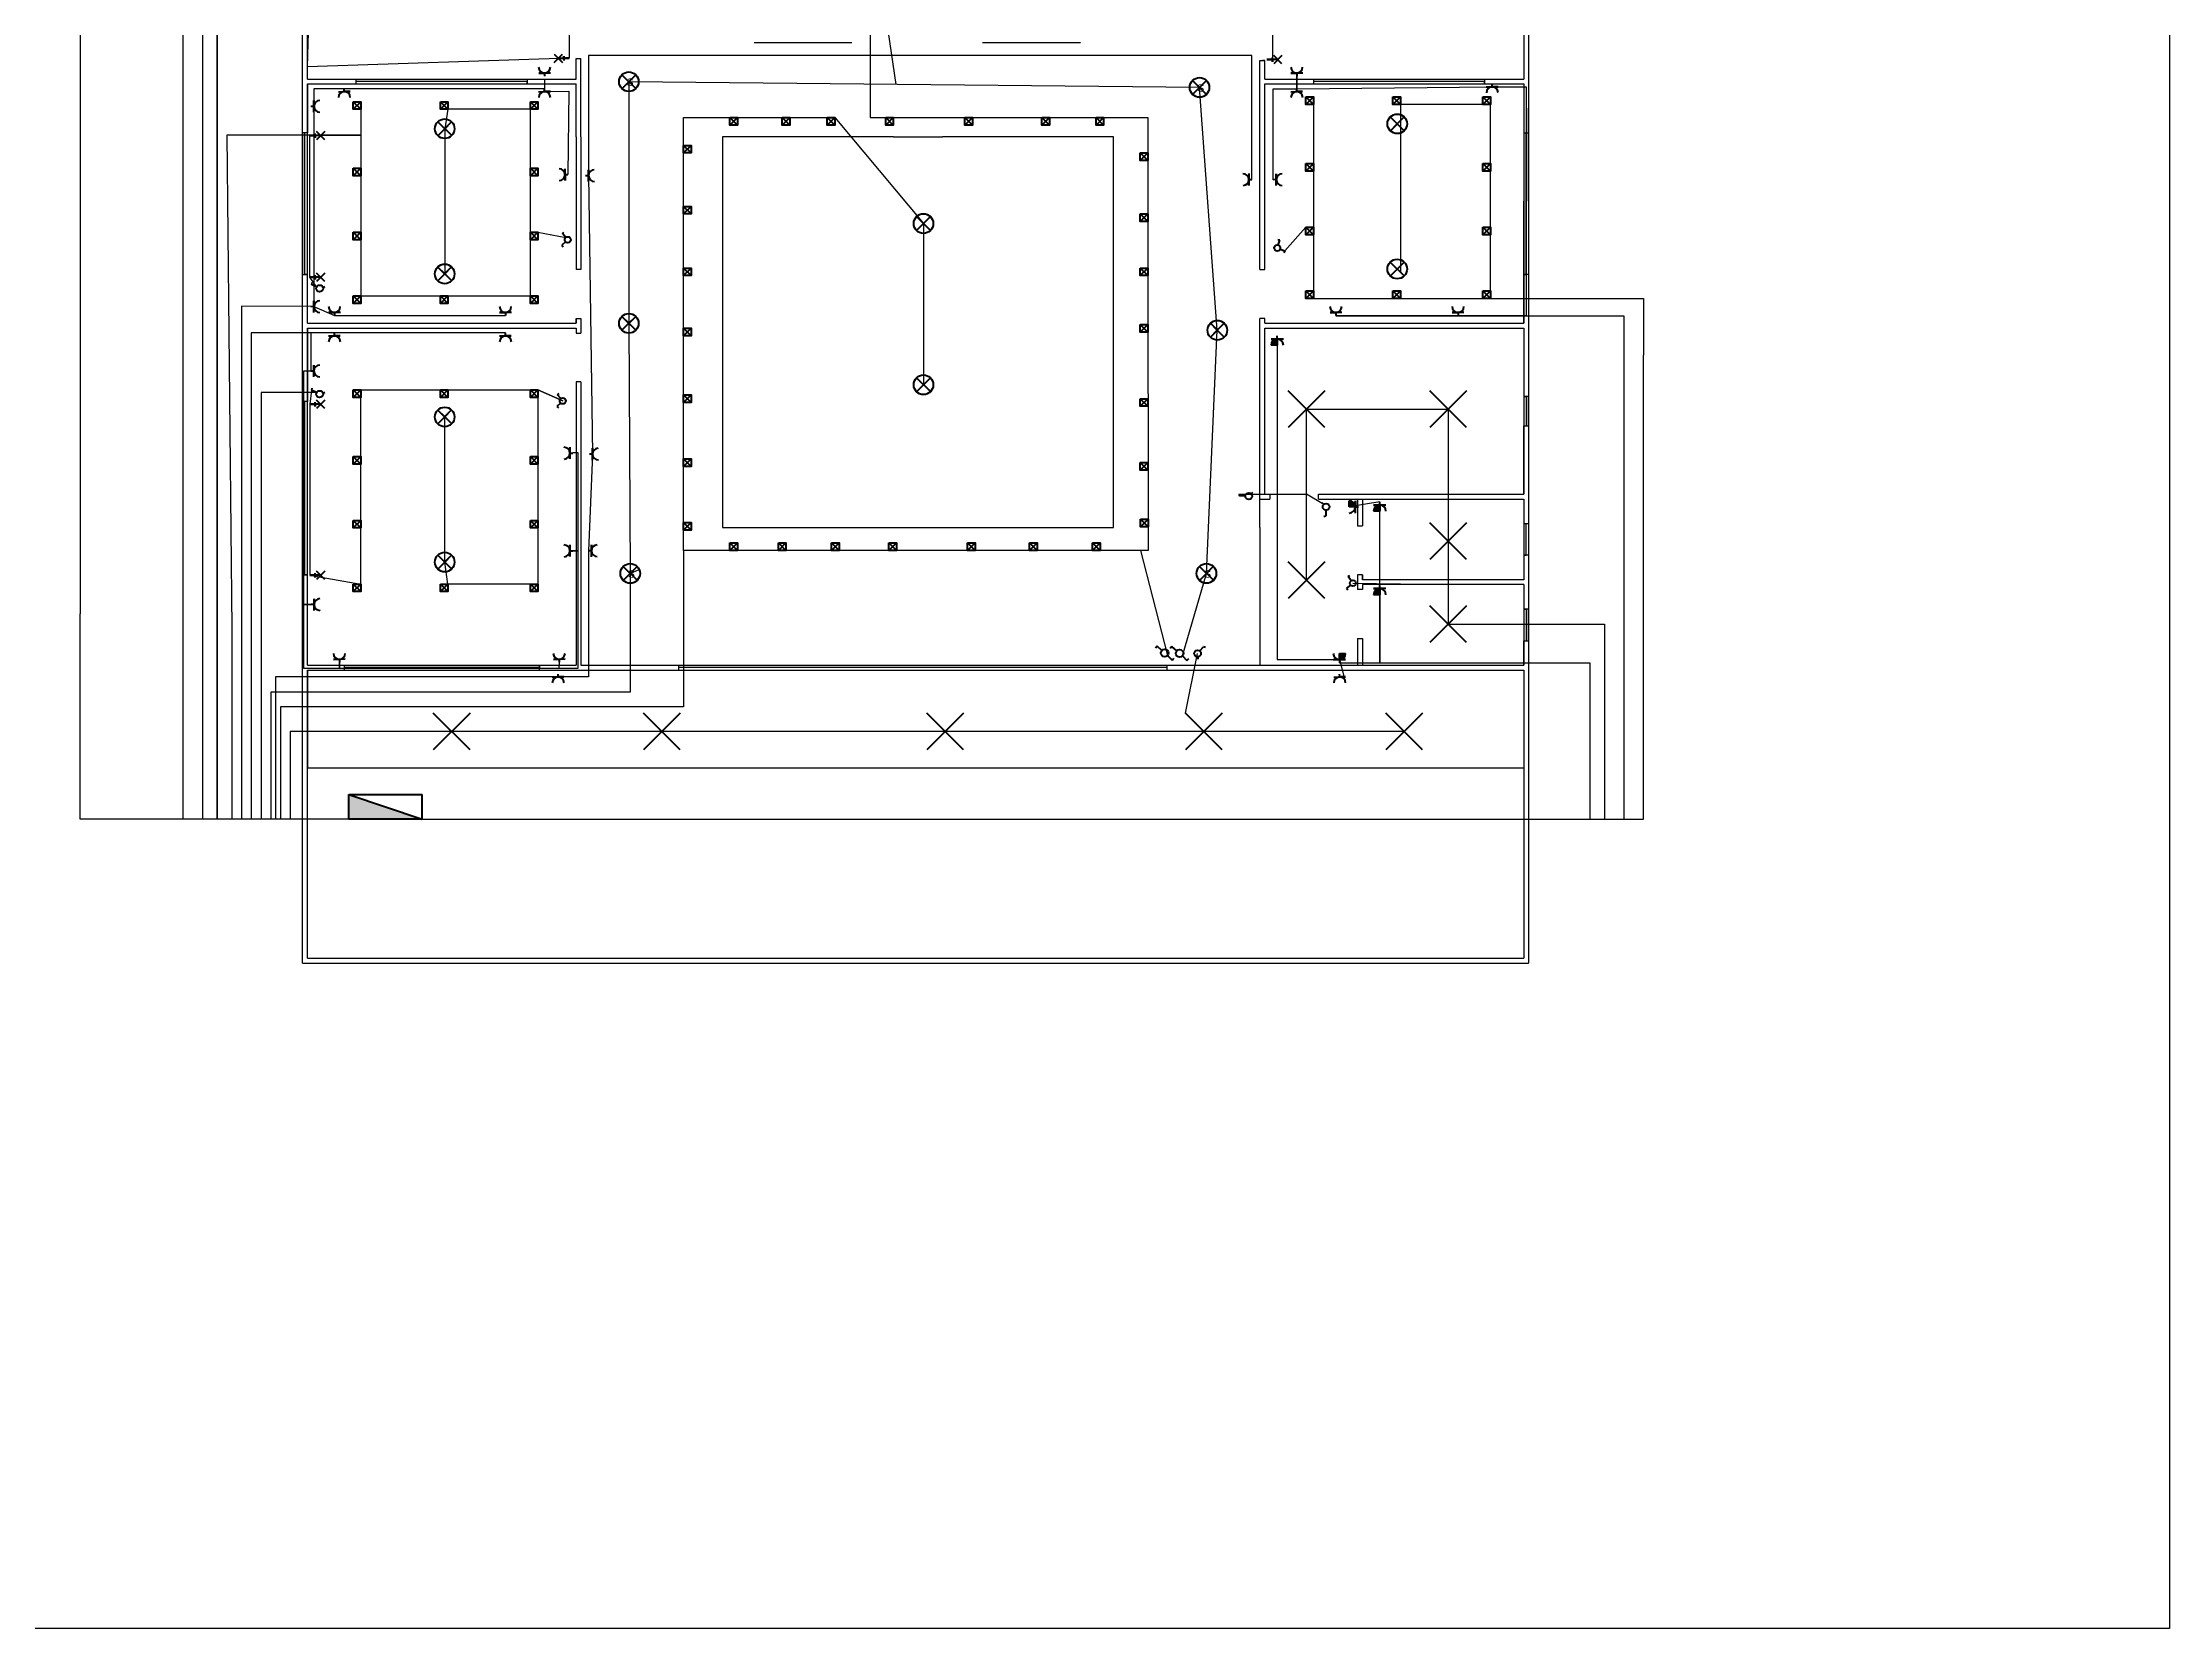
# Model space of a CAD drawing. Header units: millimetres. Extents: x 27207 to 63174, y 4783 to 28482.
# Drawn here: x 55733 to 60087, y 21993 to 25240 of the extents above; entities that cross this region are included whole.
import ezdxf

# ---------------------------------------------------------------- set-up
doc = ezdxf.new("R2010")
doc.units = ezdxf.units.MM
doc.header["$LTSCALE"] = 20
doc.layers.add('linye', color=200, linetype='Continuous')
doc.layers.add('semboller-tablosu', color=3, linetype='Continuous', lineweight=70)
doc.styles.add('Arial_3', font='Arial Unicode MS.ttf', dxfattribs={"height": 3})

msp = doc.modelspace()

# ---------------------------------------------------------------- hatches: boundary and pattern name
at = {"layer": 'semboller-tablosu'}
h = msp.add_hatch(color=7, dxfattribs=at)
h.dxf.hatch_style = 2
h.paths.add_polyline_path([(58260.347, 24620.087), (58260.347, 24632.772, 0.41421356), (58247.662, 24620.087)])
h = msp.add_hatch(color=7, dxfattribs=at)
h.dxf.hatch_style = 2
h.paths.add_polyline_path([(58407.662, 24289.115), (58420.347, 24289.115, 0.41421356), (58407.662, 24301.8)])
h = msp.add_hatch(color=7, dxfattribs=at)
h.dxf.hatch_style = 2
h.paths.add_polyline_path([(58470.347, 24280.087), (58470.347, 24292.772, 0.41421356), (58457.662, 24280.087)])
h = msp.add_hatch(color=7, dxfattribs=at)
h.dxf.hatch_style = 2
h.paths.add_polyline_path([(58470.347, 24109.115), (58470.347, 24121.8, 0.41421356), (58457.662, 24109.115)])
h = msp.add_hatch(color=7, dxfattribs=at)
h.dxf.hatch_style = 2
h.paths.add_polyline_path([(58387.662, 23989.115), (58387.662, 23976.43, 0.41421356), (58400.347, 23989.115)])
h = msp.add_hatch(color=7, dxfattribs=at)
h.dxf.hatch_style = 2
h.paths.add_polyline_path([(56510, 23650), (56359.494, 23700.169), (56359.494, 23650)])

# ---------------------------------------------------------------- linework, layer by layer
for p, q in [((56265, 23365), (56265, 27365)), ((58775, 27375), (58775, 23355)), ((56275, 25165), (56275, 25355)), ((58765, 25355), (58765, 25165)), ((57389.526, 25239.142), (57189.526, 25239.142)), ((57857.323, 25239.142), (57657.323, 25239.142)), ((56825, 25165), (56825, 25207)), ((56825, 25165), (56825, 25207)), ((56825, 25207), (56835, 25207)), ((56835, 25046.628), (56835, 25207)), ((58225, 25046.628), (58225, 25203)), ((58225, 25203), (58235, 25203)), ((58235, 25203), (58230, 25203)), ((58235, 25165), (58235, 25203)), ((56275, 25165), (56825, 25165)), ((56275, 24665), (56275, 25155)), ((56275, 25155), (56825, 25155)), ((56275, 25155), (56375, 25155)), ((56275, 25155), (56275, 25055)), ((56375, 25155), (56375, 25165)), ((56375, 25165), (56725, 25165)), ((56725, 25160), (56375, 25160)), ((56725, 25165), (56725, 25155)), ((56725, 25155), (56725, 25160)), ((56825, 25046.628), (56825, 25155)), ((58235, 25165), (58765, 25165)), ((58235, 25155), (58765, 25155)), ((58235, 25046.628), (58235, 25155)), ((58235, 25155), (58335, 25155)), ((58335, 25155), (58335, 25165)), ((58335, 25165), (58685, 25165)), ((58685, 25160), (58335, 25160)), ((58685, 25165), (58685, 25155)), ((58685, 25155), (58685, 25160)), ((58765, 25155), (58765, 24665)), ((58765, 25155), (58765, 25055)), ((56265, 24915), (56265, 25105)), ((58775, 24915), (58775, 25105)), ((56275, 25055), (56265, 25055)), ((56265, 25055), (56265, 24765)), ((56270, 24765), (56270, 25055)), ((56825, 25046.628), (56825, 24775)), ((56835, 25046.628), (56835, 24775)), ((57475, 25046.628), (57125, 25046.628)), ((57125, 25046.628), (57125, 24246.628)), ((57475, 25046.628), (57575, 25046.628)), ((57925, 25046.628), (57575, 25046.628)), ((57925, 24246.628), (57925, 25046.628)), ((58225, 24775), (58225, 25046.628)), ((58235, 24775), (58235, 25046.628)), ((58765, 25055), (58775, 25055)), ((58770, 24765), (58770, 25055)), ((58775, 25055), (58775, 24765)), ((56275, 24665), (56275, 24915)), ((58765, 24665), (58765, 24915)), ((56265, 24765), (56275, 24765)), ((56275, 24765), (56270, 24765)), ((56835, 24775), (56825, 24775)), ((58225, 24775), (58235, 24775)), ((58775, 24765), (58765, 24765)), ((58765, 24765), (58770, 24765)), ((56275, 24665), (56825, 24665)), ((56275, 23965), (56275, 24655)), ((56275, 24655), (56825, 24655)), ((56275, 24655), (56275, 24505)), ((56825, 24675), (56825, 24665)), ((56825, 24665), (56825, 24675)), ((56825, 24675), (56835, 24675)), ((56825, 24655), (56825, 24645)), ((56825, 24655), (56825, 24645)), ((56825, 24645), (56835, 24645)), ((56835, 24675), (56835, 24645)), ((58225, 24246.628), (58225, 24675)), ((58235, 24675), (58225, 24675)), ((58235, 24665), (58235, 24675)), ((58235, 24665), (58235, 24675)), ((58235, 24665), (58765, 24665)), ((58235, 24655), (58765, 24655)), ((58235, 24315), (58235, 24655)), ((58765, 24655), (58765, 24315)), ((56825, 24545), (56825, 24246.628)), ((56835, 24545), (56825, 24545)), ((56835, 24545), (56835, 24246.628)), ((58775, 24515), (58765, 24515)), ((58765, 24515), (58770, 24515)), ((58770, 24515), (58770, 24455)), ((58775, 24455), (58775, 24515)), ((56275, 24505), (56265, 24505)), ((56265, 24505), (56265, 24150)), ((56270, 24150), (56270, 24505)), ((58765, 24315), (58765, 24455)), ((58765, 24455), (58775, 24455)), ((56265, 24215), (56265, 24405)), ((58225, 24305), (58245, 24305)), ((58235, 24315), (58245, 24315)), ((58235, 24315), (58245, 24315)), ((58245, 24315), (58245, 24305)), ((58345, 24315), (58765, 24315)), ((58345, 24305), (58345, 24315)), ((58345, 24305), (58765, 24305)), ((58425, 24305), (58425, 24250)), ((58435, 24305), (58435, 24250)), ((58765, 24305), (58765, 24140)), ((58765, 24305), (58765, 24145)), ((58765, 24305), (58765, 24255)), ((58765, 24255), (58775, 24255)), ((58770, 24190), (58770, 24255)), ((58775, 24255), (58775, 24190)), ((56275, 23965), (56275, 24215)), ((56825, 24246.628), (56825, 23965)), ((56835, 24246.628), (56835, 23965)), ((57125, 24246.628), (57925, 24246.628)), ((58225, 24246.628), (58225, 23965)), ((58425, 24250), (58435, 24250)), ((58775, 24190), (58765, 24190)), ((58765, 24190), (58770, 24190)), ((56265, 24150), (56275, 24150)), ((56275, 24150), (56270, 24150)), ((58425, 24150), (58425, 24120)), ((58435, 24150), (58425, 24150)), ((58435, 24150), (58435, 24140)), ((58435, 24140), (58435, 24150)), ((58765, 24140), (58435, 24140)), ((58435, 24130), (58435, 24120)), ((58765, 24130), (58435, 24130)), ((58435, 24130), (58435, 24120)), ((58765, 24130), (58765, 23965)), ((58435, 24120), (58425, 24120)), ((58775, 24080), (58765, 24080)), ((58765, 24080), (58770, 24080)), ((58770, 24080), (58770, 24015)), ((58775, 24015), (58775, 24080)), ((58425, 24020), (58425, 23965)), ((58425, 24020), (58435, 24020)), ((58435, 24020), (58435, 23965)), ((58765, 23965), (58765, 24015)), ((58765, 24015), (58775, 24015)), ((56265, 23355), (56265, 23965)), ((56275, 23965), (56825, 23965)), ((56275, 23965), (56350, 23965)), ((56275, 23365), (56275, 23955)), ((56275, 23955), (56750, 23955)), ((56275, 23955), (56750, 23955)), ((56275, 23955), (56275, 23755)), ((56350, 23965), (56350, 23955)), ((56750, 23960), (56350, 23960)), ((56350, 23955), (56750, 23955)), ((56750, 23955), (56750, 23965)), ((56750, 23965), (56750, 23960)), ((56750, 23955), (58765, 23955)), ((56835, 23965), (58225, 23965)), ((56835, 23965), (57035, 23965)), ((57035, 23965), (57035, 23955)), ((58035, 23960), (57035, 23960)), ((58035, 23955), (58035, 23965)), ((58035, 23955), (58035, 23960)), ((58225, 23965), (58765, 23965)), ((58765, 23955), (58765, 23365)), ((56275, 23755), (58765, 23755)), ((56265, 23355), (58775, 23355)), ((56275, 23365), (58765, 23365))]:
    msp.add_line(p, q)
at = {"ltscale": 75}
msp.add_lwpolyline([(31075.758, 28481.77), (60086.905, 28481.77), (60086.905, 21993.21), (31075.758, 21993.21)], close=True, dxfattribs=at)
at = {"layer": 'linye'}
for p, q in [((55810, 27500), (55810, 24070)), ((56090, 23650), (56090, 27070)), ((56060, 26888.908), (56060, 24080)), ((56090, 26749.115), (56090, 24070)), ((56020, 25559.115), (56020, 24070)), ((56275, 25190), (56279.646, 25355)), ((56811.048, 25317.488), (56811.048, 25207.488)), ((57426.991, 25330.571), (57426.991, 25086.035)), ((57479.939, 25153.961), (57455.105, 25324.789)), ((58250.347, 25319.115), (58250.347, 25200.184)), ((58208.364, 25213.022), (56850.477, 25213.022)), ((56850.477, 25213.022), (56850.477, 24967.364)), ((58208.364, 24959.31), (58208.364, 25213.022)), ((56811.048, 25207.488), (56275, 25190)), ((58300.282, 25145.121), (58300.542, 25171.098)), ((58300.542, 25171.098), (58300.282, 25145.121)), ((56350.282, 25145.121), (56288.206, 25145.121)), ((56288.206, 25145.121), (56288.336, 25108.985)), ((56760.282, 25145.121), (56350.282, 25145.121)), ((56760.609, 25165), (56760.282, 25145.121)), ((56760.347, 25139.115), (56810, 25140)), ((56810, 25140), (56808.364, 24969.31)), ((58101.279, 25147.709), (56932.984, 25159.465)), ((56932.984, 25159.465), (56932.984, 24664.85)), ((58137.72, 24650.75), (58101.279, 25147.709)), ((58252.33, 24958.92), (58252.33, 25145.121)), ((58252.33, 25145.121), (58300.282, 25145.121)), ((58300.282, 25145.121), (58700.347, 25149.115)), ((58700.347, 25149.115), (58770, 25149.115)), ((58770, 25149.115), (58770, 24680)), ((56288.336, 25108.985), (56288.336, 24698.985)), ((56384.33, 25103.055), (56384.33, 24966.661)), ((56562.614, 25103.055), (56556.067, 25063.215)), ((56731.369, 25103.055), (56562.614, 25103.055)), ((56731.369, 24966.661), (56731.369, 25103.055)), ((57044.894, 25029.207), (57044.894, 25086.035)), ((57044.894, 25086.035), (57354.55, 25086.035)), ((57354.55, 25086.035), (57536.168, 24869.115)), ((57426.991, 25086.035), (57474.388, 25086.035)), ((57474.388, 25086.035), (57620.889, 25086.035)), ((57620.889, 25086.035), (57778.455, 25086.035)), ((57778.455, 25086.035), (57889.415, 25086.035)), ((57889.415, 25086.035), (57995.441, 25086.035)), ((57995.441, 25086.035), (57995.441, 25013.704)), ((58334.33, 25113.055), (58334.33, 24715.649)), ((58696.872, 25113.055), (58512.614, 25113.055)), ((58512.614, 25113.055), (58512.614, 25066.75)), ((58696.872, 24715.649), (58696.872, 25113.055)), ((56384.33, 25050), (56110, 25050)), ((56110, 25050), (56120, 24040)), ((56279.646, 25049.115), (56384.33, 25050)), ((56279.646, 24759.115), (56279.646, 25049.115)), ((56556.067, 25063.215), (56556.067, 24766.045)), ((58512.614, 25066.75), (58512.614, 24769.581)), ((57044.844, 24257.212), (57044.894, 25029.207)), ((57995.441, 25013.704), (57995.441, 24888.796)), ((56384.33, 24966.661), (56384.33, 24836.01)), ((56731.369, 24851.513), (56731.369, 24966.661)), ((56850.477, 24967.364), (56858.466, 24396.974)), ((57536.168, 24869.115), (57536.168, 24539.115)), ((57995.441, 24888.796), (57995.441, 24777.955)), ((56384.33, 24836.01), (56384.33, 24721.152)), ((56731.369, 24721.152), (56731.369, 24851.513)), ((56746.872, 24851.513), (56803.839, 24840.735)), ((58318.827, 24861.513), (58275.693, 24812.962)), ((57995.441, 24777.955), (57996.245, 24263.854)), ((56293.601, 24739.396), (56279.646, 24759.115)), ((56288.336, 24699.245), (56140, 24700)), ((56140, 24700), (56140, 24040)), ((56288.336, 24698.985), (56330.542, 24681.098)), ((56384.33, 24721.152), (56562.614, 24721.152)), ((56562.614, 24721.152), (56731.369, 24721.152)), ((58334.33, 24715.649), (58696.872, 24715.649)), ((58696.872, 24715.649), (59010, 24715.649)), ((59010, 24715.649), (59010, 24600)), ((56282.2, 24645.121), (56160, 24645.121)), ((56160, 24645.121), (56160, 24080)), ((56330.282, 24645.121), (56282.2, 24645.121)), ((56282.2, 24645.121), (56282.2, 24567.039)), ((56680.282, 24645.121), (56330.282, 24645.121)), ((56330.542, 24681.098), (56680.542, 24681.098)), ((56932.984, 24664.85), (56935.785, 24152.885)), ((58115.378, 24152.885), (58137.72, 24650.75)), ((58630.542, 24680), (58380.542, 24680)), ((58380.542, 24680), (58970, 24680)), ((58770, 24680), (58630.542, 24680)), ((58970, 24680), (58970, 23650)), ((58260.347, 24639.115), (58260.347, 23976.43)), ((56282.2, 24567.039), (56267.2, 24567.039)), ((56267.2, 24567.039), (56267.2, 24089.033)), ((59010, 23650), (59010, 24600)), ((56293.807, 24523.073), (56180, 24523.073)), ((56180, 24523.073), (56180, 24060)), ((56283.486, 24528.194), (56279.646, 24499.115)), ((56384.33, 24392.164), (56384.33, 24528.558)), ((56384.33, 24528.558), (56562.614, 24528.558)), ((56562.614, 24528.558), (56746.872, 24528.558)), ((56746.872, 24528.558), (56797.773, 24506.052)), ((56797.773, 24506.052), (56746.872, 24528.558)), ((56746.872, 24528.558), (56746.872, 24392.164)), ((56279.646, 24499.115), (56279.646, 24149.115)), ((56556.067, 24176.045), (56556.067, 24473.215)), ((58320.347, 24139.115), (58320.347, 24489.115)), ((58320.347, 24489.115), (58610.347, 24489.115)), ((58610.347, 24489.115), (58610.347, 24049.115)), ((56384.33, 24261.513), (56384.33, 24392.164)), ((56746.872, 24392.164), (56746.872, 24261.513)), ((56829.606, 24399.432), (56818.364, 24399.432)), ((56829.606, 24199.432), (56829.606, 24399.432)), ((56858.466, 24396.974), (56850.347, 24199.115)), ((58182.09, 24315.355), (58320.347, 24315.355)), ((58355.579, 24294.121), (58320.347, 24315.355)), ((58470.347, 24299.115), (58407.662, 24289.115)), ((58470.347, 24121.8), (58470.347, 24299.115)), ((56384.33, 24131.152), (56384.33, 24261.513)), ((56746.872, 24261.513), (56746.872, 24131.152)), ((57044.844, 24200.02), (57044.844, 24257.212)), ((57996.245, 24263.854), (57996.245, 24200.02)), ((56562.614, 24131.152), (56556.067, 24176.045)), ((56829.606, 24199.432), (56818.364, 24199.31)), ((56818.364, 24199.31), (56829.606, 24199.432)), ((56829.606, 23959.033), (56829.606, 24199.432)), ((56850.347, 24199.115), (56850.347, 23940.996)), ((57140.047, 24200.02), (57044.844, 24200.02)), ((57044.844, 24200.02), (57044.844, 23880)), ((57898.026, 24200.02), (57140.047, 24200.02)), ((57996.245, 24200.02), (57898.026, 24200.02)), ((57980.742, 24200.02), (58035.947, 23984.832)), ((56279.646, 24149.115), (56384.33, 24131.152)), ((56746.872, 24131.152), (56562.614, 24131.152)), ((56935.785, 24152.885), (56954.206, 24160.846)), ((56935.785, 24152.885), (56935.785, 23910)), ((58066.294, 23983.947), (58115.378, 24152.885)), ((58415.206, 24132.966), (58610.347, 24130)), ((56060, 24080), (56060, 23650)), ((56160, 24080), (56160, 23650)), ((56267.2, 24089.033), (56288.769, 24089.098)), ((56288.769, 24089.098), (56267.2, 24089.033)), ((56267.2, 24089.033), (56267.2, 23959.033)), ((58470.347, 23970.087), (58470.347, 24121.8)), ((58470.347, 24121.8), (58470.347, 23970.087)), ((55810, 23650), (55810, 24070)), ((56020, 24070), (56020, 23650)), ((56090, 24070), (56090, 23650)), ((56120, 24040), (56120, 23650)), ((56140, 24040), (56140, 23650)), ((56180, 24060), (56180, 23650)), ((58610.347, 24049.115), (58930, 24049.115)), ((58930, 24049.115), (58930, 23830)), ((56267.2, 23959.033), (56340.477, 23959.033)), ((56340.477, 23959.033), (56340.542, 23971.098)), ((56340.542, 23971.098), (56340.477, 23959.033)), ((56340.477, 23959.033), (56790.542, 23959.033)), ((56790.542, 23971.098), (56789.606, 23959.033)), ((56789.606, 23959.033), (56829.606, 23959.033)), ((58072.721, 23866.741), (58097.259, 23988.975)), ((58260.347, 23976.43), (58387.662, 23976.43)), ((58387.662, 23976.43), (58400.347, 23929.115)), ((58387.662, 23970.087), (58470.347, 23970.087)), ((58470.347, 23970.087), (58900, 23970.087)), ((58900, 23970.087), (58900, 23920)), ((56935.785, 23910), (56200, 23910)), ((56200, 23910), (56200, 23770)), ((56788.206, 23940.996), (56210, 23940.996)), ((56210, 23940.996), (56210, 23780)), ((56850.347, 23940.996), (56788.206, 23940.996)), ((58900, 23920), (58900, 23650)), ((57044.844, 23880), (56220, 23880)), ((56220, 23880), (56220, 23770)), ((56570.347, 23829.115), (56240, 23829.115)), ((56240, 23829.115), (56240, 23760)), ((58520.347, 23829.115), (56570.347, 23829.115)), ((58930, 23830), (58930, 23650)), ((56210, 23780), (56210, 23650)), ((56200, 23770), (56200, 23650)), ((56220, 23770), (56220, 23650)), ((56240, 23760), (56240, 23650)), ((56359.494, 23650), (55810, 23650)), ((56510, 23650), (59010, 23650))]:
    msp.add_line(p, q, dxfattribs=at)
at = {"layer": 'semboller-tablosu'}
for p, q in [((56780.347, 25215.861), (56797.093, 25199.115)), ((56780.347, 25199.115), (56797.093, 25215.861)), ((56799.884, 25207.488), (56799.884, 25211.954)), ((56799.884, 25211.954), (56799.884, 25203.022)), ((58269.884, 25196.276), (58253.138, 25213.022)), ((58269.884, 25213.022), (58253.138, 25196.276)), ((56772.488, 25177.234), (56748.466, 25176.974)), ((56748.466, 25176.974), (56760.477, 25177.104)), ((56760.477, 25177.104), (56760.542, 25171.098)), ((56788.72, 25207.488), (56811.048, 25207.488)), ((56811.048, 25207.488), (56799.884, 25207.488)), ((56932.984, 25159.465), (56918.704, 25173.565)), ((56918.704, 25173.565), (56947.264, 25145.365)), ((56947.084, 25173.745), (56918.884, 25145.185)), ((56932.984, 25159.465), (56947.084, 25173.745)), ((58261.511, 25204.649), (58239.183, 25204.649)), ((58239.183, 25204.649), (58250.347, 25204.649)), ((58250.347, 25200.184), (58250.347, 25209.115)), ((58250.347, 25204.649), (58250.347, 25200.184)), ((58312.488, 25177.234), (58288.466, 25176.974)), ((58288.466, 25176.974), (58300.477, 25177.104)), ((58300.477, 25177.104), (58300.542, 25171.098)), ((56338.336, 25138.985), (56362.358, 25139.245)), ((56350.347, 25139.115), (56350.282, 25145.121)), ((56362.358, 25139.245), (56350.347, 25139.115)), ((56748.336, 25138.985), (56772.358, 25139.245)), ((56760.347, 25139.115), (56760.282, 25145.121)), ((56772.358, 25139.245), (56760.347, 25139.115)), ((56918.884, 25145.185), (56932.984, 25159.465)), ((58101.279, 25147.709), (58086.999, 25161.808)), ((58086.999, 25161.808), (58115.558, 25133.609)), ((58115.378, 25161.988), (58087.179, 25133.429)), ((58087.179, 25133.429), (58101.279, 25147.709)), ((58101.279, 25147.709), (58115.378, 25161.988)), ((58288.336, 25138.985), (58312.358, 25139.245)), ((58300.347, 25139.115), (58300.282, 25145.121)), ((58312.358, 25139.245), (58300.347, 25139.115)), ((58688.336, 25148.985), (58712.358, 25149.245)), ((58700.347, 25149.115), (58700.282, 25155.121)), ((58712.358, 25149.245), (58700.347, 25149.115)), ((56288.336, 25108.985), (56282.33, 25108.92)), ((56288.466, 25096.974), (56288.206, 25120.996)), ((56288.206, 25120.996), (56288.336, 25108.985)), ((58506.067, 25073.215), (58491.788, 25087.314)), ((58491.788, 25087.314), (58520.347, 25059.115)), ((58520.167, 25087.494), (58491.968, 25058.935)), ((58506.067, 25073.215), (58520.167, 25087.494)), ((56301.974, 25049.115), (56279.646, 25049.115)), ((56279.646, 25049.115), (56290.81, 25049.115)), ((56290.81, 25044.649), (56290.81, 25053.581)), ((56290.81, 25049.115), (56290.81, 25044.649)), ((56310.347, 25040.742), (56293.601, 25057.488)), ((56310.347, 25057.488), (56293.601, 25040.742)), ((56556.067, 25063.215), (56541.788, 25077.314)), ((56541.788, 25077.314), (56570.347, 25049.115)), ((56570.167, 25077.494), (56541.968, 25048.935)), ((56541.968, 25048.935), (56556.067, 25063.215)), ((56556.067, 25063.215), (56570.167, 25077.494)), ((58491.968, 25058.935), (58506.067, 25073.215)), ((56802.228, 24981.256), (56802.488, 24957.234)), ((56802.358, 24969.245), (56808.364, 24969.31)), ((56802.488, 24957.234), (56802.358, 24969.245)), ((56850.477, 24967.104), (56844.472, 24967.039)), ((56850.608, 24955.093), (56850.347, 24979.115)), ((56850.347, 24979.115), (56850.477, 24967.104)), ((58202.228, 24971.256), (58202.488, 24947.234)), ((58202.358, 24959.245), (58208.364, 24959.31)), ((58202.488, 24947.234), (58202.358, 24959.245)), ((58258.336, 24958.985), (58252.33, 24958.92)), ((58258.466, 24946.974), (58258.206, 24970.996)), ((58258.206, 24970.996), (58258.336, 24958.985)), ((57536.168, 24869.115), (57521.889, 24883.215)), ((57521.889, 24883.215), (57550.448, 24855.015)), ((57550.268, 24883.395), (57522.069, 24854.835)), ((57522.069, 24854.835), (57536.168, 24869.115)), ((57536.168, 24869.115), (57550.268, 24883.395)), ((56803.436, 24831.752), (56795.992, 24824.585)), ((56795.992, 24824.585), (56798.859, 24821.607)), ((56797.066, 24848.539), (56800.187, 24851.249)), ((56803.839, 24840.735), (56797.066, 24848.539)), ((58265.7, 24834.759), (58261.789, 24836.097)), ((58262.354, 24824.981), (58265.7, 24834.759)), ((56556.067, 24766.045), (56541.788, 24780.144)), ((56541.788, 24780.144), (56570.347, 24751.945)), ((56570.167, 24780.324), (56541.968, 24751.765)), ((56556.067, 24766.045), (56570.167, 24780.324)), ((58266.102, 24816.808), (58275.693, 24812.962)), ((58275.693, 24812.962), (58274.155, 24809.125)), ((58506.067, 24776.045), (58491.788, 24790.144)), ((58491.788, 24790.144), (58520.347, 24761.945)), ((58520.167, 24790.324), (58491.968, 24761.765)), ((58491.968, 24761.765), (58506.067, 24776.045)), ((58506.067, 24776.045), (58520.167, 24790.324)), ((56301.974, 24759.115), (56279.646, 24759.115)), ((56279.646, 24759.115), (56290.81, 24759.115)), ((56283.755, 24748.642), (56283.486, 24744.517)), ((56293.807, 24739.396), (56283.486, 24744.517)), ((56290.81, 24754.649), (56290.81, 24763.581)), ((56290.81, 24759.115), (56290.81, 24754.649)), ((56310.347, 24750.742), (56293.601, 24767.488)), ((56310.347, 24767.488), (56293.601, 24750.742)), ((56306.552, 24738.529), (56310.92, 24740)), ((56541.968, 24751.765), (56556.067, 24766.045)), ((56288.336, 24698.985), (56282.33, 24698.92)), ((56288.466, 24686.974), (56288.206, 24710.996)), ((56288.206, 24710.996), (56288.336, 24698.985)), ((56342.488, 24687.234), (56318.466, 24686.974)), ((56318.466, 24686.974), (56330.477, 24687.104)), ((56330.347, 24639.115), (56330.282, 24645.121)), ((56330.477, 24687.104), (56330.542, 24681.098)), ((56692.488, 24687.234), (56668.466, 24686.974)), ((56668.466, 24686.974), (56680.477, 24687.104)), ((56680.347, 24639.115), (56680.282, 24645.121)), ((56680.477, 24687.104), (56680.542, 24681.098)), ((56932.984, 24664.85), (56918.704, 24678.949)), ((56918.704, 24678.949), (56947.264, 24650.75)), ((56947.084, 24679.129), (56918.884, 24650.57)), ((56918.884, 24650.57), (56932.984, 24664.85)), ((56932.984, 24664.85), (56947.084, 24679.129)), ((58137.72, 24650.75), (58123.44, 24664.85)), ((58123.44, 24664.85), (58151.999, 24636.651)), ((58151.819, 24665.03), (58123.62, 24636.471)), ((58123.62, 24636.471), (58137.72, 24650.75)), ((58137.72, 24650.75), (58151.819, 24665.03)), ((58392.488, 24687.234), (58368.466, 24686.974)), ((58368.466, 24686.974), (58380.477, 24687.104)), ((58380.477, 24687.104), (58380.542, 24681.098)), ((58642.488, 24687.234), (58618.466, 24686.974)), ((58618.466, 24686.974), (58630.477, 24687.104)), ((58630.477, 24687.104), (58630.542, 24681.098)), ((56318.336, 24638.985), (56342.358, 24639.245)), ((56342.358, 24639.245), (56330.347, 24639.115)), ((56668.336, 24638.985), (56692.358, 24639.245)), ((56692.358, 24639.245), (56680.347, 24639.115)), ((58273.032, 24632.772), (58247.662, 24632.772)), ((58247.662, 24632.772), (58260.347, 24632.772)), ((58260.347, 24620.087), (58247.662, 24620.087)), ((58260.347, 24632.772), (58260.347, 24639.115)), ((58260.347, 24632.772), (58260.347, 24620.087)), ((56288.206, 24567.104), (56282.2, 24567.039)), ((56288.336, 24555.093), (56288.075, 24579.115)), ((56288.075, 24579.115), (56288.206, 24567.104)), ((56283.755, 24532.319), (56283.486, 24528.194)), ((56293.807, 24523.073), (56283.486, 24528.194)), ((56306.552, 24522.206), (56310.92, 24523.677)), ((56786.935, 24518.539), (56790.057, 24521.249)), ((56793.709, 24510.735), (56786.935, 24518.539)), ((57536.168, 24539.115), (57521.889, 24553.215)), ((57521.889, 24553.215), (57550.448, 24525.015)), ((57550.268, 24553.395), (57522.069, 24524.835)), ((57522.069, 24524.835), (57536.168, 24539.115)), ((57536.168, 24539.115), (57550.268, 24553.395)), ((58357.974, 24451.488), (58282.721, 24526.741)), ((58357.974, 24526.741), (58282.721, 24451.488)), ((58647.974, 24451.488), (58572.721, 24526.741)), ((58647.974, 24526.741), (58572.721, 24451.488)), ((56301.974, 24499.115), (56279.646, 24499.115)), ((56279.646, 24499.115), (56290.81, 24499.115)), ((56290.81, 24494.649), (56290.81, 24503.581)), ((56290.81, 24499.115), (56290.81, 24494.649)), ((56310.347, 24490.742), (56293.601, 24507.488)), ((56310.347, 24507.488), (56293.601, 24490.742)), ((56556.067, 24473.215), (56541.788, 24487.314)), ((56541.788, 24487.314), (56570.347, 24459.115)), ((56570.167, 24487.494), (56541.968, 24458.935)), ((56541.968, 24458.935), (56556.067, 24473.215)), ((56556.067, 24473.215), (56570.167, 24487.494)), ((56793.306, 24501.752), (56785.862, 24494.585)), ((56785.862, 24494.585), (56788.729, 24491.607)), ((56812.228, 24411.256), (56812.488, 24387.234)), ((56812.358, 24399.245), (56818.364, 24399.31)), ((56812.488, 24387.234), (56812.358, 24399.245)), ((56858.466, 24396.974), (56852.461, 24396.908)), ((56858.597, 24384.962), (56858.336, 24408.985)), ((56858.336, 24408.985), (56858.466, 24396.974)), ((58182.09, 24315.355), (58183.605, 24311.509)), ((58195.124, 24311.275), (58183.605, 24311.509)), ((58207.023, 24315.923), (58210.347, 24319.115)), ((58355.579, 24294.121), (58352.4, 24297.458)), ((58407.662, 24289.115), (58407.662, 24301.8)), ((58420.347, 24276.43), (58420.347, 24301.8)), ((58420.347, 24301.8), (58420.347, 24289.115)), ((58470.347, 24292.772), (58470.347, 24299.115)), ((58356.047, 24269.186), (58359.899, 24270.685)), ((58360.179, 24282.204), (58359.899, 24270.685)), ((58420.347, 24289.115), (58407.662, 24289.115)), ((58420.347, 24289.115), (58426.69, 24289.115)), ((58483.032, 24292.772), (58457.662, 24292.772)), ((58457.662, 24292.772), (58470.347, 24292.772)), ((58470.347, 24280.087), (58457.662, 24280.087)), ((58470.347, 24292.772), (58470.347, 24280.087)), ((58647.974, 24181.488), (58572.721, 24256.741)), ((58647.974, 24256.741), (58572.721, 24181.488)), ((56812.228, 24211.256), (56812.488, 24187.234)), ((56856.483, 24187.169), (56856.222, 24211.191)), ((56856.222, 24211.191), (56856.353, 24199.18)), ((56556.067, 24176.045), (56541.788, 24190.144)), ((56541.788, 24190.144), (56570.347, 24161.945)), ((56570.167, 24190.324), (56541.968, 24161.765)), ((56541.968, 24161.765), (56556.067, 24176.045)), ((56556.067, 24176.045), (56570.167, 24190.324)), ((56812.358, 24199.245), (56818.364, 24199.31)), ((56812.488, 24187.234), (56812.358, 24199.245)), ((56856.353, 24199.18), (56850.347, 24199.115)), ((56935.785, 24152.885), (56921.506, 24166.984)), ((56921.506, 24166.984), (56950.065, 24138.785)), ((56949.885, 24167.164), (56921.686, 24138.605)), ((56935.785, 24152.885), (56949.885, 24167.164)), ((58115.378, 24152.885), (58101.099, 24166.984)), ((58101.099, 24166.984), (58129.658, 24138.785)), ((58129.478, 24167.164), (58101.279, 24138.605)), ((58115.378, 24152.885), (58129.478, 24167.164)), ((58357.974, 24101.488), (58282.721, 24176.741)), ((58357.974, 24176.741), (58282.721, 24101.488)), ((56301.974, 24149.115), (56279.646, 24149.115)), ((56279.646, 24149.115), (56290.81, 24149.115)), ((56290.81, 24144.649), (56290.81, 24153.581)), ((56290.81, 24149.115), (56290.81, 24144.649)), ((56310.347, 24140.742), (56293.601, 24157.488)), ((56310.347, 24157.488), (56293.601, 24140.742)), ((56921.686, 24138.605), (56935.785, 24152.885)), ((58101.279, 24138.605), (58115.378, 24152.885)), ((58410.347, 24129.115), (58402.249, 24122.696)), ((58402.249, 24122.696), (58404.816, 24119.457)), ((58405.618, 24146.437), (58408.986, 24148.834)), ((58411.611, 24138.018), (58405.618, 24146.437)), ((58470.347, 24121.8), (58470.347, 24128.143)), ((56288.769, 24089.098), (56282.763, 24089.033)), ((56288.899, 24077.087), (56288.638, 24101.109)), ((56288.638, 24101.109), (56288.769, 24089.098)), ((58483.032, 24121.8), (58457.662, 24121.8)), ((58457.662, 24121.8), (58470.347, 24121.8)), ((58470.347, 24109.115), (58457.662, 24109.115)), ((58470.347, 24121.8), (58470.347, 24109.115)), ((58647.974, 24011.488), (58572.721, 24086.741)), ((58647.974, 24086.741), (58572.721, 24011.488)), ((58014.526, 24003.952), (58011.038, 24000.084)), ((58024.197, 23995.232), (58014.526, 24003.952)), ((58044.873, 24003.067), (58041.385, 23999.199)), ((58054.544, 23994.347), (58044.873, 24003.067)), ((58101.847, 23994.146), (58109.493, 24002.765)), ((58113.403, 24001.424), (58109.493, 24002.765)), ((56352.488, 23977.234), (56328.466, 23976.974)), ((56328.466, 23976.974), (56340.477, 23977.104)), ((56340.477, 23977.104), (56340.542, 23971.098)), ((56802.488, 23977.234), (56778.466, 23976.974)), ((56778.466, 23976.974), (56790.477, 23977.104)), ((56790.477, 23977.104), (56790.542, 23971.098)), ((58035.947, 23984.832), (58045.105, 23975.674)), ((58045.105, 23975.674), (58048.766, 23979.335)), ((58066.294, 23983.947), (58075.452, 23974.789)), ((58075.452, 23974.789), (58079.113, 23978.449)), ((58097.671, 23982.074), (58097.946, 23977.473)), ((58374.977, 23976.43), (58400.347, 23976.43)), ((58387.662, 23976.43), (58387.662, 23989.115)), ((58387.662, 23989.115), (58400.347, 23989.115)), ((58400.347, 23976.43), (58387.662, 23976.43)), ((58387.662, 23976.43), (58387.662, 23970.087)), ((56776.194, 23940.865), (56800.217, 23941.126)), ((56788.206, 23940.996), (56788.14, 23947.001)), ((56800.217, 23941.126), (56788.206, 23940.996)), ((58376.194, 23940.865), (58400.217, 23941.126)), ((58388.206, 23940.996), (58388.14, 23947.001)), ((58400.217, 23941.126), (58388.206, 23940.996)), ((56607.974, 23791.488), (56532.721, 23866.741)), ((56607.974, 23866.741), (56532.721, 23791.488)), ((57037.974, 23791.488), (56962.721, 23866.741)), ((57037.974, 23866.741), (56962.721, 23791.488)), ((57617.974, 23791.488), (57542.721, 23866.741)), ((57617.974, 23866.741), (57542.721, 23791.488)), ((58147.974, 23791.488), (58072.721, 23866.741)), ((58147.974, 23866.741), (58072.721, 23791.488)), ((58557.974, 23791.488), (58482.721, 23866.741)), ((58557.974, 23866.741), (58482.721, 23791.488)), ((56359.494, 23700.169), (56510, 23700.169)), ((56359.494, 23650), (56359.494, 23700.169)), ((56359.494, 23700.169), (56510, 23650)), ((56510, 23650), (56510, 23700.169)), ((56510, 23650), (56359.494, 23650))]:
    msp.add_line(p, q, dxfattribs=at)
at = {"layer": 'semboller-tablosu', "ltscale": 75}
for p, q in [((58318.827, 25113.055), (58334.33, 25128.558)), ((58334.33, 25113.055), (58318.827, 25128.558)), ((58334.33, 25128.558), (58334.33, 25113.055)), ((58497.111, 25113.055), (58512.614, 25128.558)), ((58512.614, 25113.055), (58497.111, 25128.558)), ((58512.614, 25128.558), (58512.614, 25113.055)), ((58681.369, 25113.055), (58696.872, 25128.558)), ((58696.872, 25113.055), (58681.369, 25128.558)), ((58696.872, 25128.558), (58696.872, 25113.055)), ((56368.827, 25103.055), (56384.33, 25118.558)), ((56384.33, 25103.055), (56368.827, 25118.558)), ((56384.33, 25118.558), (56384.33, 25103.055)), ((56547.111, 25103.055), (56562.614, 25118.558)), ((56562.614, 25103.055), (56547.111, 25118.558)), ((56562.614, 25118.558), (56562.614, 25103.055)), ((56731.369, 25103.055), (56746.872, 25118.558)), ((56746.872, 25103.055), (56731.369, 25118.558)), ((56746.872, 25118.558), (56746.872, 25103.055)), ((57140.047, 25070.532), (57155.55, 25086.035)), ((57155.55, 25070.532), (57140.047, 25086.035)), ((57155.55, 25086.035), (57155.55, 25070.532)), ((57246.948, 25070.532), (57262.451, 25086.035)), ((57262.451, 25070.532), (57246.948, 25086.035)), ((57339.047, 25070.532), (57354.55, 25086.035)), ((57354.55, 25070.532), (57339.047, 25086.035)), ((57458.884, 25070.532), (57474.388, 25086.035)), ((57474.388, 25070.532), (57458.884, 25086.035)), ((57620.889, 25070.532), (57636.393, 25086.035)), ((57636.393, 25070.532), (57620.889, 25086.035)), ((57778.455, 25070.532), (57793.958, 25086.035)), ((57793.958, 25070.532), (57778.455, 25086.035)), ((57889.415, 25070.532), (57904.919, 25086.035)), ((57904.919, 25070.532), (57889.415, 25086.035)), ((57044.894, 25013.704), (57060.397, 25029.207)), ((57060.397, 25013.704), (57044.894, 25029.207)), ((57060.397, 25029.207), (57060.397, 25013.704)), ((57979.938, 24998.201), (57995.441, 25013.704)), ((57995.441, 24998.201), (57979.938, 25013.704)), ((57995.441, 25013.704), (57995.441, 24998.201)), ((56368.827, 24966.661), (56384.33, 24982.164)), ((56384.33, 24966.661), (56368.827, 24982.164)), ((56384.33, 24982.164), (56384.33, 24966.661)), ((56731.369, 24966.661), (56746.872, 24982.164)), ((56746.872, 24966.661), (56731.369, 24982.164)), ((56746.872, 24982.164), (56746.872, 24966.661)), ((58318.827, 24976.661), (58334.33, 24992.164)), ((58334.33, 24976.661), (58318.827, 24992.164)), ((58334.33, 24992.164), (58334.33, 24976.661)), ((58681.369, 24976.661), (58696.872, 24992.164)), ((58696.872, 24976.661), (58681.369, 24992.164)), ((58696.872, 24992.164), (58696.872, 24976.661)), ((57044.894, 24888.796), (57060.397, 24904.299)), ((57060.397, 24888.796), (57044.894, 24904.299)), ((57060.397, 24904.299), (57060.397, 24888.796)), ((57979.938, 24873.293), (57995.441, 24888.796)), ((57995.441, 24873.293), (57979.938, 24888.796)), ((57995.441, 24888.796), (57995.441, 24873.293)), ((56368.827, 24836.01), (56384.33, 24851.513)), ((56384.33, 24836.01), (56368.827, 24851.513)), ((56384.33, 24851.513), (56384.33, 24836.01)), ((56731.369, 24836.01), (56746.872, 24851.513)), ((56746.872, 24836.01), (56731.369, 24851.513)), ((56746.872, 24851.513), (56746.872, 24836.01)), ((58318.827, 24846.01), (58334.33, 24861.513)), ((58334.33, 24846.01), (58318.827, 24861.513)), ((58334.33, 24861.513), (58334.33, 24846.01)), ((58681.369, 24846.01), (58696.872, 24861.513)), ((58696.872, 24846.01), (58681.369, 24861.513)), ((58696.872, 24861.513), (58696.872, 24846.01)), ((57044.894, 24762.452), (57060.397, 24777.955)), ((57060.397, 24762.452), (57044.894, 24777.955)), ((57060.397, 24777.955), (57060.397, 24762.452)), ((57979.938, 24762.452), (57995.441, 24777.955)), ((57995.441, 24762.452), (57979.938, 24777.955)), ((57995.441, 24777.955), (57995.441, 24762.452)), ((56368.827, 24705.649), (56384.33, 24721.152)), ((56384.33, 24705.649), (56368.827, 24721.152)), ((56384.33, 24721.152), (56384.33, 24705.649)), ((56547.111, 24705.649), (56562.614, 24721.152)), ((56562.614, 24705.649), (56547.111, 24721.152)), ((56562.614, 24721.152), (56562.614, 24705.649)), ((56731.369, 24705.649), (56746.872, 24721.152)), ((56746.872, 24705.649), (56731.369, 24721.152)), ((56746.872, 24721.152), (56746.872, 24705.649)), ((58318.827, 24715.649), (58334.33, 24731.152)), ((58334.33, 24715.649), (58318.827, 24731.152)), ((58334.33, 24731.152), (58334.33, 24715.649)), ((58497.111, 24715.649), (58512.614, 24731.152)), ((58512.614, 24715.649), (58497.111, 24731.152)), ((58512.614, 24731.152), (58512.614, 24715.649)), ((58681.369, 24715.649), (58696.872, 24731.152)), ((58696.872, 24715.649), (58681.369, 24731.152)), ((58696.872, 24731.152), (58696.872, 24715.649)), ((57044.844, 24639.115), (57060.347, 24654.618)), ((57060.347, 24639.115), (57044.844, 24654.618)), ((57060.347, 24654.618), (57060.347, 24639.115)), ((57979.938, 24646.867), (57995.441, 24662.37)), ((57995.441, 24646.867), (57979.938, 24662.37)), ((57995.441, 24662.37), (57995.441, 24646.867)), ((56368.827, 24513.055), (56384.33, 24528.558)), ((56384.33, 24513.055), (56368.827, 24528.558)), ((56384.33, 24528.558), (56384.33, 24513.055)), ((56547.111, 24513.055), (56562.614, 24528.558)), ((56562.614, 24513.055), (56547.111, 24528.558)), ((56562.614, 24528.558), (56562.614, 24513.055)), ((56731.369, 24513.055), (56746.872, 24528.558)), ((56746.872, 24513.055), (56731.369, 24528.558)), ((56746.872, 24528.558), (56746.872, 24513.055)), ((57044.844, 24502.721), (57060.347, 24518.225)), ((57060.347, 24502.721), (57044.844, 24518.225)), ((57060.347, 24518.225), (57060.347, 24502.721)), ((57979.938, 24494.97), (57995.441, 24510.473)), ((57995.441, 24494.97), (57979.938, 24510.473)), ((57995.441, 24510.473), (57995.441, 24494.97)), ((56368.827, 24376.661), (56384.33, 24392.164)), ((56384.33, 24376.661), (56368.827, 24392.164)), ((56384.33, 24392.164), (56384.33, 24376.661)), ((56731.369, 24376.661), (56746.872, 24392.164)), ((56746.872, 24376.661), (56731.369, 24392.164)), ((56746.872, 24392.164), (56746.872, 24376.661)), ((57044.844, 24372.07), (57060.347, 24387.573)), ((57060.347, 24372.07), (57044.844, 24387.573)), ((57060.347, 24387.573), (57060.347, 24372.07)), ((57979.938, 24364.319), (57995.441, 24379.822)), ((57995.441, 24364.319), (57979.938, 24379.822)), ((57995.441, 24379.822), (57995.441, 24364.319)), ((56368.827, 24246.01), (56384.33, 24261.513)), ((56384.33, 24246.01), (56368.827, 24261.513)), ((56384.33, 24261.513), (56384.33, 24246.01)), ((56731.369, 24246.01), (56746.872, 24261.513)), ((56746.872, 24246.01), (56731.369, 24261.513)), ((56746.872, 24261.513), (56746.872, 24246.01)), ((57044.844, 24241.709), (57060.347, 24257.212)), ((57060.347, 24241.709), (57044.844, 24257.212)), ((57060.347, 24257.212), (57060.347, 24241.709)), ((57980.742, 24248.351), (57996.245, 24263.854)), ((57996.245, 24248.351), (57980.742, 24263.854)), ((57996.245, 24263.854), (57996.245, 24248.351)), ((57140.047, 24200.02), (57155.55, 24215.524)), ((57155.55, 24200.02), (57140.047, 24215.524)), ((57155.55, 24215.524), (57155.55, 24200.02)), ((57239.196, 24200.02), (57254.699, 24215.524)), ((57254.699, 24200.02), (57239.196, 24215.524)), ((57254.699, 24215.524), (57254.699, 24200.02)), ((57348.043, 24200.02), (57363.546, 24215.524)), ((57363.546, 24200.02), (57348.043, 24215.524)), ((57363.546, 24215.524), (57363.546, 24200.02)), ((57465.19, 24200.02), (57480.693, 24215.524)), ((57480.693, 24200.02), (57465.19, 24215.524)), ((57480.693, 24215.524), (57480.693, 24200.02)), ((57626.265, 24200.02), (57641.768, 24215.524)), ((57641.768, 24200.02), (57626.265, 24215.524)), ((57641.768, 24215.524), (57641.768, 24200.02)), ((57753.173, 24200.02), (57768.677, 24215.524)), ((57768.677, 24200.02), (57753.173, 24215.524)), ((57768.677, 24215.524), (57768.677, 24200.02)), ((57882.523, 24200.02), (57898.026, 24215.524)), ((57898.026, 24200.02), (57882.523, 24215.524)), ((57898.026, 24215.524), (57898.026, 24200.02)), ((56368.827, 24115.649), (56384.33, 24131.152)), ((56384.33, 24115.649), (56368.827, 24131.152)), ((56384.33, 24131.152), (56384.33, 24115.649)), ((56547.111, 24115.649), (56562.614, 24131.152)), ((56562.614, 24115.649), (56547.111, 24131.152)), ((56562.614, 24131.152), (56562.614, 24115.649)), ((56731.369, 24115.649), (56746.872, 24131.152)), ((56746.872, 24115.649), (56731.369, 24131.152)), ((56746.872, 24131.152), (56746.872, 24115.649))]:
    msp.add_line(p, q, dxfattribs=at)
for points in [[(58318.827, 25128.558), (58334.33, 25128.558), (58334.33, 25113.055), (58318.827, 25113.055)], [(58497.111, 25128.558), (58512.614, 25128.558), (58512.614, 25113.055), (58497.111, 25113.055)], [(58681.369, 25128.558), (58696.872, 25128.558), (58696.872, 25113.055), (58681.369, 25113.055)], [(56368.827, 25118.558), (56384.33, 25118.558), (56384.33, 25103.055), (56368.827, 25103.055)], [(56547.111, 25118.558), (56562.614, 25118.558), (56562.614, 25103.055), (56547.111, 25103.055)], [(56731.369, 25118.558), (56746.872, 25118.558), (56746.872, 25103.055), (56731.369, 25103.055)], [(57140.047, 25086.035), (57155.55, 25086.035), (57155.55, 25070.532), (57140.047, 25070.532)], [(57246.948, 25086.035), (57262.451, 25086.035), (57262.451, 25070.532), (57246.948, 25070.532)], [(57339.047, 25086.035), (57354.55, 25086.035), (57354.55, 25070.532), (57339.047, 25070.532)], [(57458.884, 25086.035), (57474.388, 25086.035), (57474.388, 25070.532), (57458.884, 25070.532)], [(57620.889, 25086.035), (57636.393, 25086.035), (57636.393, 25070.532), (57620.889, 25070.532)], [(57778.455, 25086.035), (57793.958, 25086.035), (57793.958, 25070.532), (57778.455, 25070.532)], [(57889.415, 25086.035), (57904.919, 25086.035), (57904.919, 25070.532), (57889.415, 25070.532)], [(57044.894, 25029.207), (57060.397, 25029.207), (57060.397, 25013.704), (57044.894, 25013.704)], [(57979.938, 25013.704), (57995.441, 25013.704), (57995.441, 24998.201), (57979.938, 24998.201)], [(56368.827, 24982.164), (56384.33, 24982.164), (56384.33, 24966.661), (56368.827, 24966.661)], [(56731.369, 24982.164), (56746.872, 24982.164), (56746.872, 24966.661), (56731.369, 24966.661)], [(58318.827, 24992.164), (58334.33, 24992.164), (58334.33, 24976.661), (58318.827, 24976.661)], [(58681.369, 24992.164), (58696.872, 24992.164), (58696.872, 24976.661), (58681.369, 24976.661)], [(57044.894, 24904.299), (57060.397, 24904.299), (57060.397, 24888.796), (57044.894, 24888.796)], [(57979.938, 24888.796), (57995.441, 24888.796), (57995.441, 24873.293), (57979.938, 24873.293)], [(56368.827, 24851.513), (56384.33, 24851.513), (56384.33, 24836.01), (56368.827, 24836.01)], [(56731.369, 24851.513), (56746.872, 24851.513), (56746.872, 24836.01), (56731.369, 24836.01)], [(58318.827, 24861.513), (58334.33, 24861.513), (58334.33, 24846.01), (58318.827, 24846.01)], [(58681.369, 24861.513), (58696.872, 24861.513), (58696.872, 24846.01), (58681.369, 24846.01)], [(57044.894, 24777.955), (57060.397, 24777.955), (57060.397, 24762.452), (57044.894, 24762.452)], [(57979.938, 24777.955), (57995.441, 24777.955), (57995.441, 24762.452), (57979.938, 24762.452)], [(56368.827, 24721.152), (56384.33, 24721.152), (56384.33, 24705.649), (56368.827, 24705.649)], [(56547.111, 24721.152), (56562.614, 24721.152), (56562.614, 24705.649), (56547.111, 24705.649)], [(56731.369, 24721.152), (56746.872, 24721.152), (56746.872, 24705.649), (56731.369, 24705.649)], [(58318.827, 24731.152), (58334.33, 24731.152), (58334.33, 24715.649), (58318.827, 24715.649)], [(58497.111, 24731.152), (58512.614, 24731.152), (58512.614, 24715.649), (58497.111, 24715.649)], [(58681.369, 24731.152), (58696.872, 24731.152), (58696.872, 24715.649), (58681.369, 24715.649)], [(57044.844, 24654.618), (57060.347, 24654.618), (57060.347, 24639.115), (57044.844, 24639.115)], [(57979.938, 24662.37), (57995.441, 24662.37), (57995.441, 24646.867), (57979.938, 24646.867)], [(56368.827, 24528.558), (56384.33, 24528.558), (56384.33, 24513.055), (56368.827, 24513.055)], [(56547.111, 24528.558), (56562.614, 24528.558), (56562.614, 24513.055), (56547.111, 24513.055)], [(56731.369, 24528.558), (56746.872, 24528.558), (56746.872, 24513.055), (56731.369, 24513.055)], [(57044.844, 24518.225), (57060.347, 24518.225), (57060.347, 24502.721), (57044.844, 24502.721)], [(57979.938, 24510.473), (57995.441, 24510.473), (57995.441, 24494.97), (57979.938, 24494.97)], [(56368.827, 24392.164), (56384.33, 24392.164), (56384.33, 24376.661), (56368.827, 24376.661)], [(56731.369, 24392.164), (56746.872, 24392.164), (56746.872, 24376.661), (56731.369, 24376.661)], [(57044.844, 24387.573), (57060.347, 24387.573), (57060.347, 24372.07), (57044.844, 24372.07)], [(57979.938, 24379.822), (57995.441, 24379.822), (57995.441, 24364.319), (57979.938, 24364.319)], [(56368.827, 24261.513), (56384.33, 24261.513), (56384.33, 24246.01), (56368.827, 24246.01)], [(56731.369, 24261.513), (56746.872, 24261.513), (56746.872, 24246.01), (56731.369, 24246.01)], [(57044.844, 24257.212), (57060.347, 24257.212), (57060.347, 24241.709), (57044.844, 24241.709)], [(57980.742, 24263.854), (57996.245, 24263.854), (57996.245, 24248.351), (57980.742, 24248.351)], [(57140.047, 24215.524), (57155.55, 24215.524), (57155.55, 24200.02), (57140.047, 24200.02)], [(57239.196, 24215.524), (57254.699, 24215.524), (57254.699, 24200.02), (57239.196, 24200.02)], [(57348.043, 24215.524), (57363.546, 24215.524), (57363.546, 24200.02), (57348.043, 24200.02)], [(57465.19, 24215.524), (57480.693, 24215.524), (57480.693, 24200.02), (57465.19, 24200.02)], [(57626.265, 24215.524), (57641.768, 24215.524), (57641.768, 24200.02), (57626.265, 24200.02)], [(57753.173, 24215.524), (57768.677, 24215.524), (57768.677, 24200.02), (57753.173, 24200.02)], [(57882.523, 24215.524), (57898.026, 24215.524), (57898.026, 24200.02), (57882.523, 24200.02)], [(56368.827, 24131.152), (56384.33, 24131.152), (56384.33, 24115.649), (56368.827, 24115.649)], [(56547.111, 24131.152), (56562.614, 24131.152), (56562.614, 24115.649), (56547.111, 24115.649)], [(56731.369, 24131.152), (56746.872, 24131.152), (56746.872, 24115.649), (56731.369, 24115.649)]]:
    msp.add_lwpolyline(points, close=True, dxfattribs=at)
at = {"layer": 'semboller-tablosu'}
for centre, radius in [((56932.984, 25159.465), 20.067), ((58101.279, 25147.709), 20.067), ((56556.067, 25063.215), 20.067), ((58506.067, 25073.215), 20.067), ((57536.168, 24869.115), 20.067), ((56807.903, 24836.052), 6.2), ((58260.347, 24819.115), 6.2), ((56556.067, 24766.045), 20.067), ((58506.067, 24776.045), 20.067), ((56300, 24736.323), 6.913), ((56932.984, 24664.85), 20.067), ((58137.72, 24650.75), 20.067), ((57536.168, 24539.115), 20.067), ((56300, 24520), 6.913), ((56556.067, 24473.215), 20.067), ((56797.773, 24506.052), 6.2), ((58202.036, 24311.135), 6.913), ((58360.347, 24289.115), 6.913), ((56556.067, 24176.045), 20.067), ((56935.785, 24152.885), 20.067), ((58115.378, 24152.885), 20.067), ((58415.206, 24132.966), 6.2), ((58030, 23990), 7.813), ((58060.347, 23989.115), 7.813), ((58097.259, 23988.975), 6.913)]:
    msp.add_circle(centre, radius, dxfattribs=at)
for centre, radius, start, end in [((56760.347, 25189.115), 12.012, 180.621602, 0.621602), ((58300.347, 25189.115), 12.012, 180.621602, 0.621602), ((56350.477, 25127.104), 12.012, 0.621602, 180.621602), ((56760.477, 25127.104), 12.012, 0.621602, 180.621602), ((58300.477, 25127.104), 12.012, 0.621602, 180.621602), ((58700.477, 25137.104), 12.012, 0.621602, 180.621602), ((56300.347, 25109.115), 12.012, 90.621602, 270.621602), ((56790.347, 24969.115), 12.012, 270.621602, 90.621602), ((56862.488, 24967.234), 12.012, 90.621602, 270.621602), ((58190.347, 24959.115), 12.012, 270.621602, 90.621602), ((58270.347, 24959.115), 12.012, 90.621602, 270.621602), ((56300.347, 24699.115), 12.012, 90.621602, 270.621602), ((56330.347, 24699.115), 12.012, 180.621602, 0.621602), ((56680.347, 24699.115), 12.012, 180.621602, 0.621602), ((58380.347, 24699.115), 12.012, 180.621602, 0.621602), ((58630.347, 24699.115), 12.012, 180.621602, 0.621602), ((56330.477, 24627.104), 12.012, 0.621602, 180.621602), ((56680.477, 24627.104), 12.012, 0.621602, 180.621602), ((58260.347, 24620.087), 12.685, 0, 180), ((56300.217, 24567.234), 12.012, 90.621602, 270.621602), ((56800.347, 24399.115), 12.012, 270.621602, 90.621602), ((56870.477, 24397.104), 12.012, 90.621602, 270.621602), ((58407.662, 24289.115), 12.685, 270, 90), ((58470.347, 24280.087), 12.685, 0, 180), ((56800.347, 24199.115), 12.012, 270.621602, 90.621602), ((56868.364, 24199.31), 12.012, 90.621602, 270.621602), ((56300.78, 24089.228), 12.012, 90.621602, 270.621602), ((58470.347, 24109.115), 12.685, 0, 180), ((56340.347, 23989.115), 12.012, 180.621602, 0.621602), ((56790.347, 23989.115), 12.012, 180.621602, 0.621602), ((58387.662, 23989.115), 12.685, 180, 0), ((56788.336, 23928.985), 12.012, 0.621602, 180.621602), ((58388.336, 23928.985), 12.012, 0.621602, 180.621602)]:
    msp.add_arc(centre, radius, start, end, dxfattribs=at)

# ---------------------------------------------------------------- texts
at = {"layer": 'semboller-tablosu', "style": 'Arial_3'}
for p in [(56928.505, 25150.913), (58096.8, 25139.157), (56931.306, 24144.333), (58110.899, 24144.333)]:
    msp.add_text('S', height=15.051, dxfattribs=at).set_placement(p)

doc.saveas('drawing.dxf')
